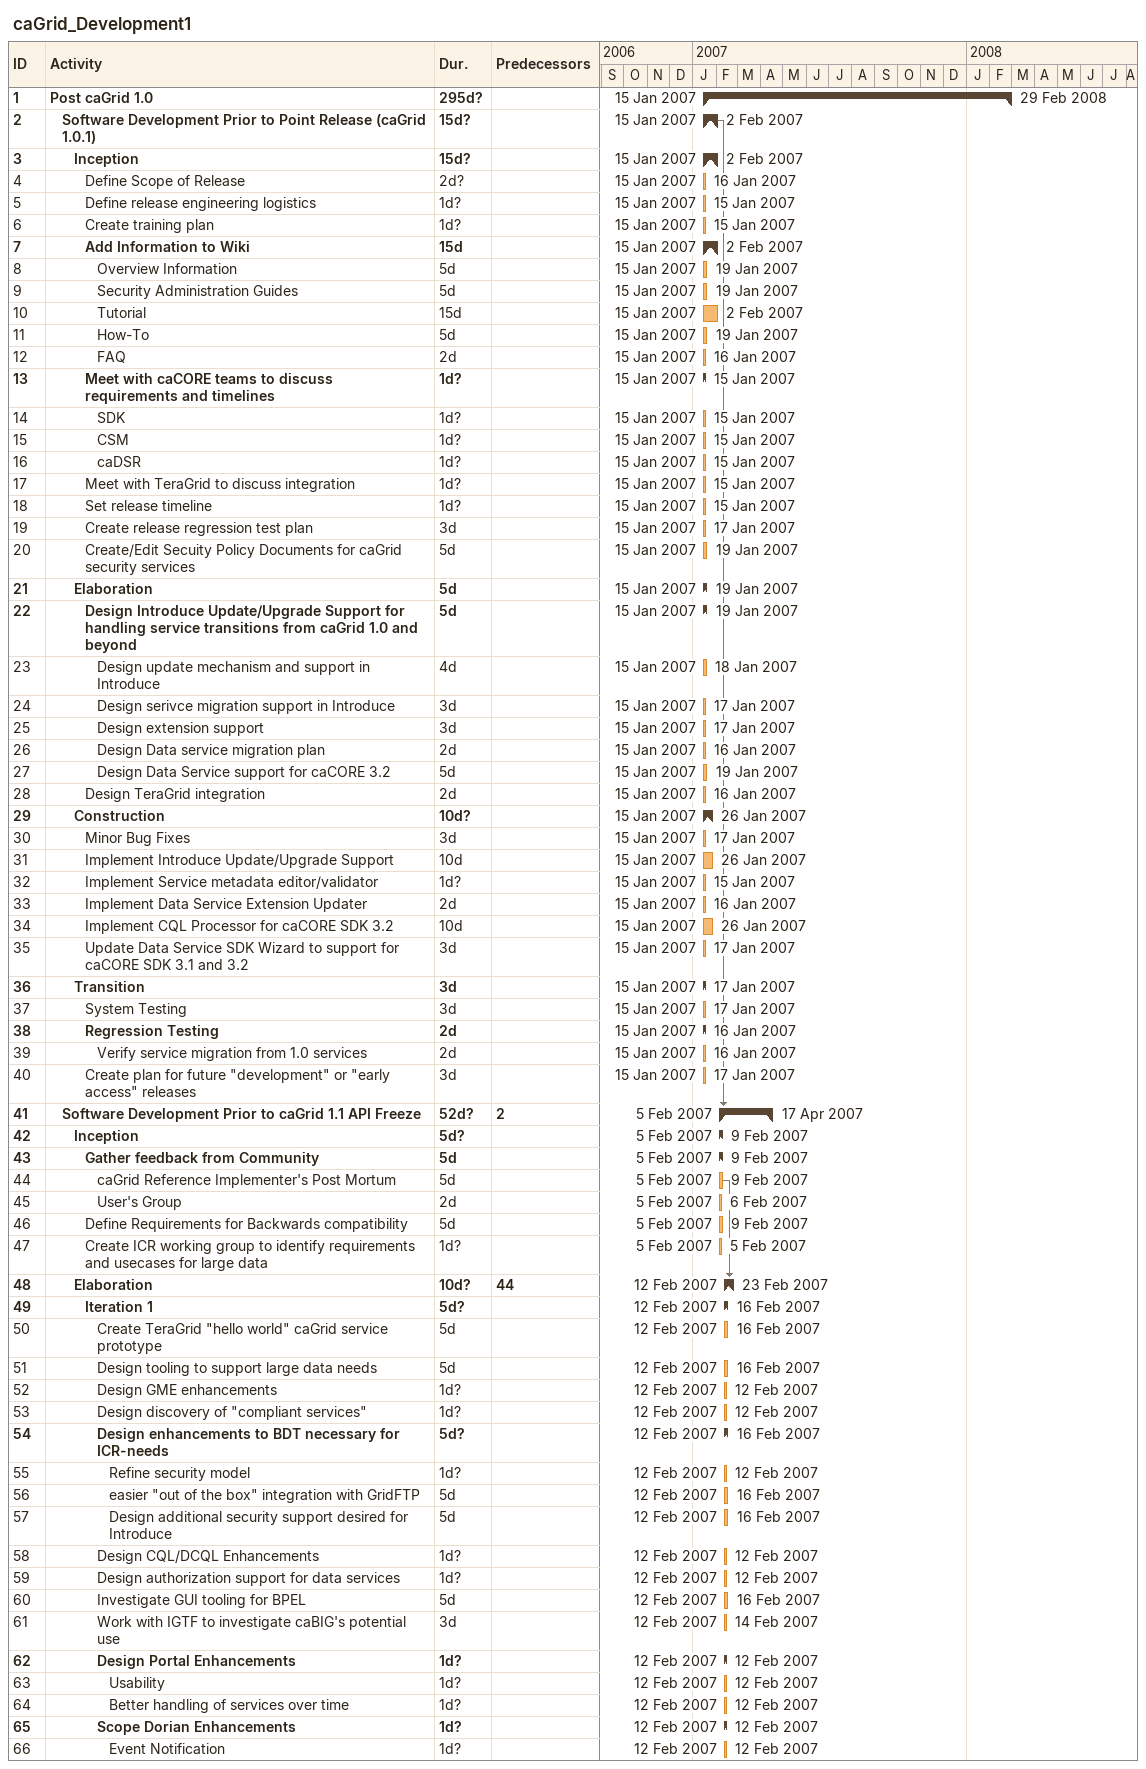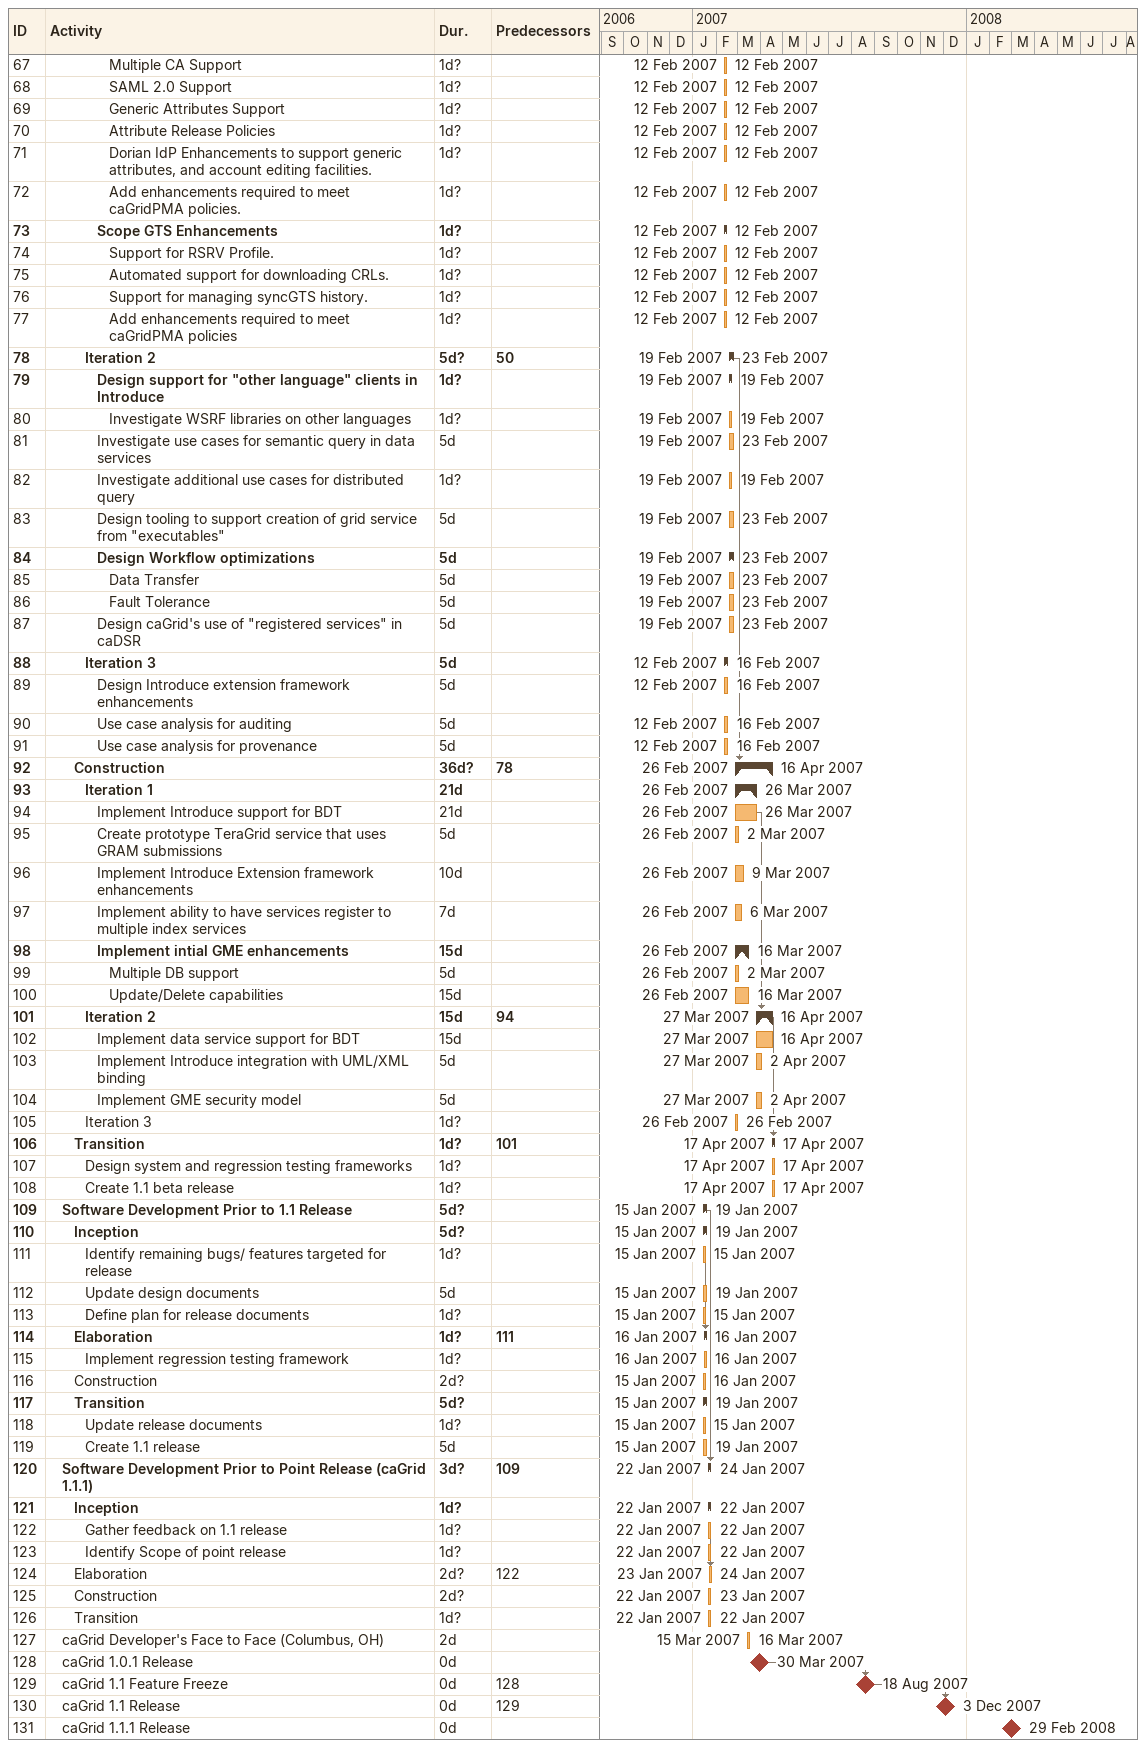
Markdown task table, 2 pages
caGrid_Development1

| ID | Level | Task | Duration | Start | Finish | Predecessors |
|---|---|---|---|---|---|---|
| 1 | 1 | **Post caGrid 1.0** | 295d? | 2007-01-15 | 2008-02-29 |  |
| 2 | 2 | **Software Development Prior to Point Release (caGrid 1.0.1)** | 15d? | 2007-01-15 | 2007-02-02 |  |
| 3 | 3 | **Inception** | 15d? | 2007-01-15 | 2007-02-02 |  |
| 4 | 4 | Define Scope of Release | 2d? | 2007-01-15 | 2007-01-16 |  |
| 5 | 4 | Define release engineering logistics | 1d? | 2007-01-15 | 2007-01-15 |  |
| 6 | 4 | Create training plan | 1d? | 2007-01-15 | 2007-01-15 |  |
| 7 | 4 | **Add Information to Wiki** | 15d | 2007-01-15 | 2007-02-02 |  |
| 8 | 5 | Overview Information | 5d | 2007-01-15 | 2007-01-19 |  |
| 9 | 5 | Security Administration Guides | 5d | 2007-01-15 | 2007-01-19 |  |
| 10 | 5 | Tutorial | 15d | 2007-01-15 | 2007-02-02 |  |
| 11 | 5 | How-To | 5d | 2007-01-15 | 2007-01-19 |  |
| 12 | 5 | FAQ | 2d | 2007-01-15 | 2007-01-16 |  |
| 13 | 4 | **Meet with caCORE teams to discuss requirements and timelines** | 1d? | 2007-01-15 | 2007-01-15 |  |
| 14 | 5 | SDK | 1d? | 2007-01-15 | 2007-01-15 |  |
| 15 | 5 | CSM | 1d? | 2007-01-15 | 2007-01-15 |  |
| 16 | 5 | caDSR | 1d? | 2007-01-15 | 2007-01-15 |  |
| 17 | 4 | Meet with TeraGrid to discuss integration | 1d? | 2007-01-15 | 2007-01-15 |  |
| 18 | 4 | Set release timeline | 1d? | 2007-01-15 | 2007-01-15 |  |
| 19 | 4 | Create release regression test plan | 3d | 2007-01-15 | 2007-01-17 |  |
| 20 | 4 | Create/Edit Secuity Policy Documents for caGrid security services | 5d | 2007-01-15 | 2007-01-19 |  |
| 21 | 3 | **Elaboration** | 5d | 2007-01-15 | 2007-01-19 |  |
| 22 | 4 | **Design Introduce Update/Upgrade Support for handling service transitions from caGrid 1.0 and beyond** | 5d | 2007-01-15 | 2007-01-19 |  |
| 23 | 5 | Design update mechanism and support in Introduce | 4d | 2007-01-15 | 2007-01-18 |  |
| 24 | 5 | Design serivce migration support in Introduce | 3d | 2007-01-15 | 2007-01-17 |  |
| 25 | 5 | Design extension support | 3d | 2007-01-15 | 2007-01-17 |  |
| 26 | 5 | Design Data service migration plan | 2d | 2007-01-15 | 2007-01-16 |  |
| 27 | 5 | Design Data Service support for caCORE 3.2 | 5d | 2007-01-15 | 2007-01-19 |  |
| 28 | 4 | Design TeraGrid integration | 2d | 2007-01-15 | 2007-01-16 |  |
| 29 | 3 | **Construction** | 10d? | 2007-01-15 | 2007-01-26 |  |
| 30 | 4 | Minor Bug Fixes | 3d | 2007-01-15 | 2007-01-17 |  |
| 31 | 4 | Implement Introduce Update/Upgrade Support | 10d | 2007-01-15 | 2007-01-26 |  |
| 32 | 4 | Implement Service metadata editor/validator | 1d? | 2007-01-15 | 2007-01-15 |  |
| 33 | 4 | Implement Data Service Extension Updater | 2d | 2007-01-15 | 2007-01-16 |  |
| 34 | 4 | Implement CQL Processor for caCORE SDK 3.2 | 10d | 2007-01-15 | 2007-01-26 |  |
| 35 | 4 | Update Data Service SDK Wizard to support for caCORE SDK 3.1 and 3.2 | 3d | 2007-01-15 | 2007-01-17 |  |
| 36 | 3 | **Transition** | 3d | 2007-01-15 | 2007-01-17 |  |
| 37 | 4 | System Testing | 3d | 2007-01-15 | 2007-01-17 |  |
| 38 | 4 | **Regression Testing** | 2d | 2007-01-15 | 2007-01-16 |  |
| 39 | 5 | Verify service migration from 1.0 services | 2d | 2007-01-15 | 2007-01-16 |  |
| 40 | 4 | Create plan for future "development" or "early access" releases | 3d | 2007-01-15 | 2007-01-17 |  |
| 41 | 2 | **Software Development Prior to caGrid 1.1 API Freeze** | 52d? | 2007-02-05 | 2007-04-17 | 2 |
| 42 | 3 | **Inception** | 5d? | 2007-02-05 | 2007-02-09 |  |
| 43 | 4 | **Gather feedback from Community** | 5d | 2007-02-05 | 2007-02-09 |  |
| 44 | 5 | caGrid Reference Implementer's Post Mortum | 5d | 2007-02-05 | 2007-02-09 |  |
| 45 | 5 | User's Group | 2d | 2007-02-05 | 2007-02-06 |  |
| 46 | 4 | Define Requirements for Backwards compatibility | 5d | 2007-02-05 | 2007-02-09 |  |
| 47 | 4 | Create ICR working group to identify requirements and usecases for large data | 1d? | 2007-02-05 | 2007-02-05 |  |
| 48 | 3 | **Elaboration** | 10d? | 2007-02-12 | 2007-02-23 | 44 |
| 49 | 4 | **Iteration 1** | 5d? | 2007-02-12 | 2007-02-16 |  |
| 50 | 5 | Create TeraGrid "hello world" caGrid service prototype | 5d | 2007-02-12 | 2007-02-16 |  |
| 51 | 5 | Design tooling to support large data needs | 5d | 2007-02-12 | 2007-02-16 |  |
| 52 | 5 | Design GME enhancements | 1d? | 2007-02-12 | 2007-02-12 |  |
| 53 | 5 | Design discovery of "compliant services" | 1d? | 2007-02-12 | 2007-02-12 |  |
| 54 | 5 | **Design enhancements to BDT necessary for ICR-needs** | 5d? | 2007-02-12 | 2007-02-16 |  |
| 55 | 6 | Refine security model | 1d? | 2007-02-12 | 2007-02-12 |  |
| 56 | 6 | easier "out of the box" integration with GridFTP | 5d | 2007-02-12 | 2007-02-16 |  |
| 57 | 6 | Design additional security support desired for Introduce | 5d | 2007-02-12 | 2007-02-16 |  |
| 58 | 5 | Design CQL/DCQL Enhancements | 1d? | 2007-02-12 | 2007-02-12 |  |
| 59 | 5 | Design authorization support for data services | 1d? | 2007-02-12 | 2007-02-12 |  |
| 60 | 5 | Investigate GUI tooling for BPEL | 5d | 2007-02-12 | 2007-02-16 |  |
| 61 | 5 | Work with IGTF to investigate caBIG's potential use | 3d | 2007-02-12 | 2007-02-14 |  |
| 62 | 5 | **Design Portal Enhancements** | 1d? | 2007-02-12 | 2007-02-12 |  |
| 63 | 6 | Usability | 1d? | 2007-02-12 | 2007-02-12 |  |
| 64 | 6 | Better handling of services over time | 1d? | 2007-02-12 | 2007-02-12 |  |
| 65 | 5 | **Scope Dorian Enhancements** | 1d? | 2007-02-12 | 2007-02-12 |  |
| 66 | 6 | Event Notification | 1d? | 2007-02-12 | 2007-02-12 |  |
| 67 | 6 | Multiple CA Support | 1d? | 2007-02-12 | 2007-02-12 |  |
| 68 | 6 | SAML 2.0 Support | 1d? | 2007-02-12 | 2007-02-12 |  |
| 69 | 6 | Generic Attributes Support | 1d? | 2007-02-12 | 2007-02-12 |  |
| 70 | 6 | Attribute Release Policies | 1d? | 2007-02-12 | 2007-02-12 |  |
| 71 | 6 | Dorian IdP Enhancements to support generic attributes, and account editing facilities. | 1d? | 2007-02-12 | 2007-02-12 |  |
| 72 | 6 | Add enhancements required to meet caGridPMA policies. | 1d? | 2007-02-12 | 2007-02-12 |  |
| 73 | 5 | **Scope GTS Enhancements** | 1d? | 2007-02-12 | 2007-02-12 |  |
| 74 | 6 | Support for RSRV Profile. | 1d? | 2007-02-12 | 2007-02-12 |  |
| 75 | 6 | Automated support for downloading CRLs. | 1d? | 2007-02-12 | 2007-02-12 |  |
| 76 | 6 | Support for managing syncGTS history. | 1d? | 2007-02-12 | 2007-02-12 |  |
| 77 | 6 | Add enhancements required to meet caGridPMA policies | 1d? | 2007-02-12 | 2007-02-12 |  |
| 78 | 4 | **Iteration 2** | 5d? | 2007-02-19 | 2007-02-23 | 50 |
| 79 | 5 | **Design support for "other language" clients in Introduce** | 1d? | 2007-02-19 | 2007-02-19 |  |
| 80 | 6 | Investigate WSRF libraries on other languages | 1d? | 2007-02-19 | 2007-02-19 |  |
| 81 | 5 | Investigate use cases for semantic query in data services | 5d | 2007-02-19 | 2007-02-23 |  |
| 82 | 5 | Investigate additional use cases for distributed query | 1d? | 2007-02-19 | 2007-02-19 |  |
| 83 | 5 | Design tooling to support creation of grid service from "executables" | 5d | 2007-02-19 | 2007-02-23 |  |
| 84 | 5 | **Design Workflow optimizations** | 5d | 2007-02-19 | 2007-02-23 |  |
| 85 | 6 | Data Transfer | 5d | 2007-02-19 | 2007-02-23 |  |
| 86 | 6 | Fault Tolerance | 5d | 2007-02-19 | 2007-02-23 |  |
| 87 | 5 | Design caGrid's use of "registered services" in caDSR | 5d | 2007-02-19 | 2007-02-23 |  |
| 88 | 4 | **Iteration 3** | 5d | 2007-02-12 | 2007-02-16 |  |
| 89 | 5 | Design Introduce extension framework enhancements | 5d | 2007-02-12 | 2007-02-16 |  |
| 90 | 5 | Use case analysis for auditing | 5d | 2007-02-12 | 2007-02-16 |  |
| 91 | 5 | Use case analysis for provenance | 5d | 2007-02-12 | 2007-02-16 |  |
| 92 | 3 | **Construction** | 36d? | 2007-02-26 | 2007-04-16 | 78 |
| 93 | 4 | **Iteration 1** | 21d | 2007-02-26 | 2007-03-26 |  |
| 94 | 5 | Implement Introduce support for BDT | 21d | 2007-02-26 | 2007-03-26 |  |
| 95 | 5 | Create prototype TeraGrid service that uses GRAM submissions | 5d | 2007-02-26 | 2007-03-02 |  |
| 96 | 5 | Implement Introduce Extension framework enhancements | 10d | 2007-02-26 | 2007-03-09 |  |
| 97 | 5 | Implement ability to have services register to multiple index services | 7d | 2007-02-26 | 2007-03-06 |  |
| 98 | 5 | **Implement intial GME enhancements** | 15d | 2007-02-26 | 2007-03-16 |  |
| 99 | 6 | Multiple DB support | 5d | 2007-02-26 | 2007-03-02 |  |
| 100 | 6 | Update/Delete capabilities | 15d | 2007-02-26 | 2007-03-16 |  |
| 101 | 4 | **Iteration 2** | 15d | 2007-03-27 | 2007-04-16 | 94 |
| 102 | 5 | Implement data service support for BDT | 15d | 2007-03-27 | 2007-04-16 |  |
| 103 | 5 | Implement Introduce integration with UML/XML binding | 5d | 2007-03-27 | 2007-04-02 |  |
| 104 | 5 | Implement GME security model | 5d | 2007-03-27 | 2007-04-02 |  |
| 105 | 4 | Iteration 3 | 1d? | 2007-02-26 | 2007-02-26 |  |
| 106 | 3 | **Transition** | 1d? | 2007-04-17 | 2007-04-17 | 101 |
| 107 | 4 | Design system and regression testing frameworks | 1d? | 2007-04-17 | 2007-04-17 |  |
| 108 | 4 | Create 1.1 beta release | 1d? | 2007-04-17 | 2007-04-17 |  |
| 109 | 2 | **Software Development Prior to 1.1 Release** | 5d? | 2007-01-15 | 2007-01-19 |  |
| 110 | 3 | **Inception** | 5d? | 2007-01-15 | 2007-01-19 |  |
| 111 | 4 | Identify remaining bugs/ features targeted for release | 1d? | 2007-01-15 | 2007-01-15 |  |
| 112 | 4 | Update design documents | 5d | 2007-01-15 | 2007-01-19 |  |
| 113 | 4 | Define plan for release documents | 1d? | 2007-01-15 | 2007-01-15 |  |
| 114 | 3 | **Elaboration** | 1d? | 2007-01-16 | 2007-01-16 | 111 |
| 115 | 4 | Implement regression testing framework | 1d? | 2007-01-16 | 2007-01-16 |  |
| 116 | 3 | Construction | 2d? | 2007-01-15 | 2007-01-16 |  |
| 117 | 3 | **Transition** | 5d? | 2007-01-15 | 2007-01-19 |  |
| 118 | 4 | Update release documents | 1d? | 2007-01-15 | 2007-01-15 |  |
| 119 | 4 | Create 1.1 release | 5d | 2007-01-15 | 2007-01-19 |  |
| 120 | 2 | **Software Development Prior to Point Release (caGrid 1.1.1)** | 3d? | 2007-01-22 | 2007-01-24 | 109 |
| 121 | 3 | **Inception** | 1d? | 2007-01-22 | 2007-01-22 |  |
| 122 | 4 | Gather feedback on 1.1 release | 1d? | 2007-01-22 | 2007-01-22 |  |
| 123 | 4 | Identify Scope of point release | 1d? | 2007-01-22 | 2007-01-22 |  |
| 124 | 3 | Elaboration | 2d? | 2007-01-23 | 2007-01-24 | 122 |
| 125 | 3 | Construction | 2d? | 2007-01-22 | 2007-01-23 |  |
| 126 | 3 | Transition | 1d? | 2007-01-22 | 2007-01-22 |  |
| 127 | 2 | caGrid Developer's Face to Face (Columbus, OH) | 2d | 2007-03-15 | 2007-03-16 |  |
| 128 | 2 | caGrid 1.0.1 Release | 0d | 2007-03-30 | 2007-03-30 |  |
| 129 | 2 | caGrid 1.1 Feature Freeze | 0d | 2007-08-18 | 2007-08-18 | 128 |
| 130 | 2 | caGrid 1.1 Release | 0d | 2007-12-03 | 2007-12-03 | 129 |
| 131 | 2 | caGrid 1.1.1 Release | 0d | 2008-02-29 | 2008-02-29 |  |
